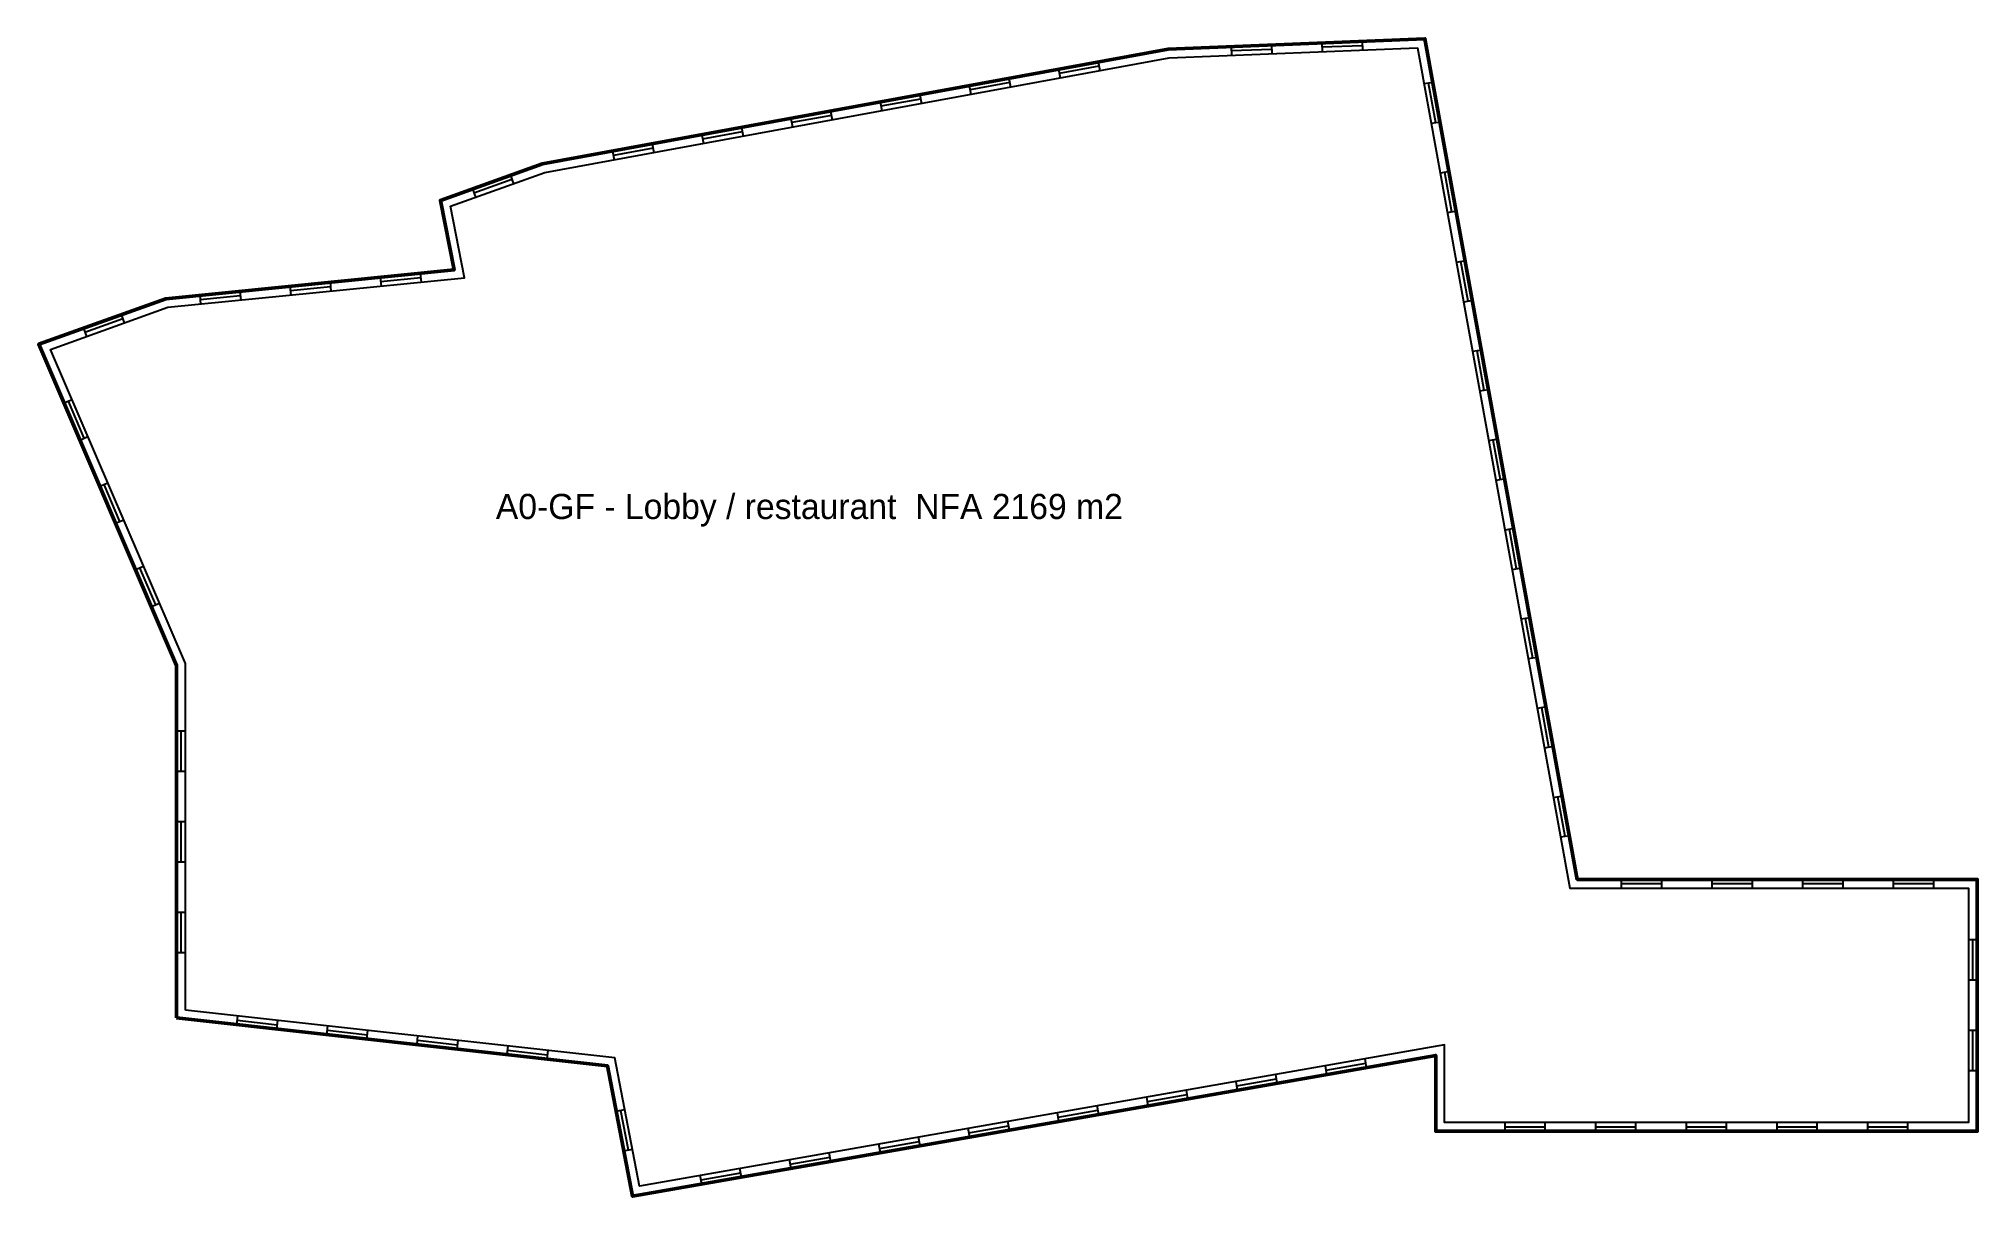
# Model space of a CAD drawing. Header units: metres. Extents: x -35.5 to 41.5, y -14.1 to 31.9.
import ezdxf
from ezdxf.enums import TextEntityAlignment as Align

# ---------------------------------------------------------------- set-up
doc = ezdxf.new("R2010")
doc.units = ezdxf.units.M
for name, color, linetype in [('TEXT', 250, 'Continuous'), ('WALL', 7, 'Continuous'), ('WINDOW', 5, 'Continuous')]:
    doc.layers.add(name, color=color, linetype=linetype)

msp = doc.modelspace()

# ---------------------------------------------------------------- linework, layer by layer
at = {"layer": 'WALL', "lineweight": 50}
msp.add_lwpolyline([(-30, -7), (-12.89, -8.9), (-11.89, -14.08), (20, -8.49), (20, -11.5), (41.5, -11.5), (41.5, -1.5), (25.62, -1.5), (19.57, 31.88), (9.38, 31.47), (-15.47, 26.91), (-19.52, 25.46), (-18.98, 22.7), (-30.42, 21.56), (-35.47, 19.75), (-30, 7)], close=True, dxfattribs=at)
at = {"layer": 'WALL'}
msp.add_lwpolyline([(-29.65, -6.687), (-29.65, 7.072), (-35.002, 19.546), (-30.342, 21.216), (-18.563, 22.39), (-19.119, 25.232), (-15.379, 26.571), (9.419, 31.121), (19.28, 31.518), (25.328, -1.85), (41.15, -1.85), (41.15, -11.15), (20.35, -11.15), (20.35, -8.073), (-11.612, -13.676), (-12.595, -8.581), (-29.65, -6.687)], close=True, dxfattribs=at)
at = {"layer": 'WINDOW'}
for p, q in [((11.877, 31.57), (11.891, 31.221)), ((13.476, 31.635), (13.49, 31.285)), ((15.474, 31.715), (15.488, 31.365)), ((17.08, 31.605), (15.481, 31.54)), ((17.073, 31.78), (17.087, 31.43)), ((6.594, 30.959), (6.657, 30.615)), ((13.483, 31.46), (11.884, 31.396)), ((1.479, 30.02), (1.543, 29.676)), ((3.085, 30.137), (1.511, 29.848)), ((3.053, 30.309), (3.116, 29.965)), ((5.02, 30.67), (5.084, 30.326)), ((6.626, 30.787), (5.052, 30.498)), ((19.884, 30.146), (19.54, 30.084)), ((19.997, 28.541), (19.712, 30.115)), ((-2.061, 29.37), (-1.998, 29.026)), ((-0.456, 29.487), (-2.03, 29.198)), ((-0.488, 29.659), (-0.425, 29.315)), ((-5.602, 28.721), (-5.539, 28.376)), ((-3.997, 28.837), (-5.571, 28.549)), ((-4.029, 29.01), (-3.965, 28.665)), ((20.17, 28.572), (19.825, 28.51)), ((-11.11, 27.71), (-11.047, 27.366)), ((-9.143, 28.071), (-9.08, 27.727)), ((-7.538, 28.188), (-9.112, 27.899)), ((-7.569, 28.36), (-7.506, 28.016)), ((-12.684, 27.421), (-12.621, 27.077)), ((-11.079, 27.538), (-12.652, 27.249)), ((-16.683, 26.29), (-18.189, 25.751)), ((-16.742, 26.455), (-16.624, 26.125)), ((20.526, 26.604), (20.182, 26.542)), ((20.639, 24.998), (20.354, 26.573)), ((-18.248, 25.915), (-18.13, 25.586)), ((20.812, 25.03), (20.467, 24.967)), ((-21.914, 22.408), (-21.879, 22.059)), ((-20.304, 22.392), (-21.896, 22.234)), ((-20.322, 22.566), (-20.287, 22.218)), ((21.168, 23.062), (20.824, 22.999)), ((21.281, 21.456), (20.996, 23.031)), ((-29.078, 21.694), (-29.044, 21.345)), ((-27.469, 21.678), (-29.061, 21.52)), ((-27.486, 21.852), (-27.451, 21.504)), ((-25.496, 22.051), (-25.461, 21.702)), ((-23.887, 22.035), (-25.479, 21.877)), ((-23.904, 22.209), (-23.869, 21.861)), ((-32.192, 20.925), (-32.074, 20.595)), ((21.454, 21.487), (21.109, 21.425)), ((-33.698, 20.385), (-33.58, 20.056)), ((-32.133, 20.76), (-33.639, 20.22)), ((21.81, 19.519), (21.466, 19.457)), ((21.923, 17.914), (21.638, 19.488)), ((22.096, 17.945), (21.751, 17.883)), ((-34.47, 17.419), (-34.148, 17.557)), ((-34.309, 17.488), (-33.678, 16.017)), ((-33.839, 15.948), (-33.517, 16.086)), ((22.452, 15.977), (22.108, 15.915)), ((22.565, 14.372), (22.28, 15.946)), ((-33.05, 14.11), (-32.729, 14.248)), ((-32.89, 14.179), (-32.259, 12.709)), ((22.738, 14.403), (22.393, 14.34)), ((-32.42, 12.64), (-32.098, 12.778)), ((23.094, 12.435), (22.75, 12.372)), ((23.208, 10.829), (22.922, 12.404)), ((-31.631, 10.802), (-31.309, 10.94)), ((-31.47, 10.871), (-30.839, 9.4)), ((23.38, 10.861), (23.035, 10.798)), ((-31, 9.331), (-30.679, 9.469)), ((23.736, 8.893), (23.392, 8.83)), ((23.85, 7.287), (23.564, 8.861)), ((24.022, 7.318), (23.677, 7.256)), ((24.378, 5.35), (24.034, 5.288)), ((24.492, 3.745), (24.206, 5.319)), ((-30, 4.4), (-29.65, 4.4)), ((-29.825, 4.4), (-29.825, 2.8)), ((24.664, 3.776), (24.319, 3.714)), ((-30, 2.8), (-29.65, 2.8)), ((25.02, 1.808), (24.676, 1.746)), ((25.134, 0.202), (24.848, 1.777)), ((-30, 0.8), (-29.65, 0.8)), ((-29.825, 0.8), (-29.825, -0.8)), ((25.306, 0.234), (24.961, 0.171)), ((-30, -0.8), (-29.65, -0.8)), ((27.36, -1.5), (27.36, -1.85)), ((28.96, -1.5), (28.96, -1.85)), ((30.96, -1.5), (30.96, -1.85)), ((32.56, -1.5), (32.56, -1.85)), ((34.56, -1.5), (34.56, -1.85)), ((36.16, -1.5), (36.16, -1.85)), ((38.16, -1.5), (38.16, -1.85)), ((39.76, -1.5), (39.76, -1.85)), ((28.96, -1.675), (27.36, -1.675)), ((32.56, -1.675), (30.96, -1.675)), ((36.16, -1.675), (34.56, -1.675)), ((39.76, -1.675), (38.16, -1.675)), ((-30, -2.8), (-29.65, -2.8)), ((-29.825, -2.8), (-29.825, -4.4)), ((-30, -4.4), (-29.65, -4.4)), ((41.5, -3.9), (41.15, -3.9)), ((41.325, -5.5), (41.325, -3.9)), ((41.5, -5.5), (41.15, -5.5)), ((-27.607, -7.266), (-27.568, -6.918)), ((-27.588, -7.092), (-25.998, -7.268)), ((-26.017, -7.442), (-25.978, -7.094)), ((-24.029, -7.663), (-23.99, -7.315)), ((-24.01, -7.489), (-22.42, -7.666)), ((-22.439, -7.84), (-22.4, -7.492)), ((41.5, -7.5), (41.15, -7.5)), ((41.325, -9.1), (41.325, -7.5)), ((-20.451, -8.06), (-20.412, -7.713)), ((-20.432, -7.886), (-18.842, -8.063)), ((-18.861, -8.237), (-18.822, -7.889)), ((-16.873, -8.458), (-16.834, -8.11)), ((-16.854, -8.284), (-15.264, -8.46)), ((-15.283, -8.634), (-15.244, -8.286)), ((15.678, -9.248), (15.617, -8.903)), ((15.648, -9.075), (17.224, -8.799)), ((17.254, -8.971), (17.193, -8.627)), ((41.5, -9.1), (41.15, -9.1)), ((10.162, -10.215), (10.101, -9.87)), ((12.132, -9.869), (12.071, -9.524)), ((12.102, -9.697), (13.678, -9.421)), ((13.708, -9.593), (13.647, -9.248)), ((-12.542, -10.705), (-12.198, -10.638)), ((-12.37, -10.671), (-12.067, -12.242)), ((5.04, -11.112), (4.98, -10.768)), ((5.01, -10.94), (6.586, -10.664)), ((6.616, -10.836), (6.556, -10.491)), ((8.586, -10.491), (8.525, -10.146)), ((8.556, -10.318), (10.132, -10.042)), ((1.494, -11.734), (1.434, -11.389)), ((1.464, -11.562), (3.04, -11.285)), ((3.07, -11.458), (3.01, -11.113)), ((22.75, -11.5), (22.75, -11.15)), ((22.75, -11.325), (24.35, -11.325)), ((24.35, -11.5), (24.35, -11.15)), ((26.35, -11.5), (26.35, -11.15)), ((26.35, -11.325), (27.95, -11.325)), ((27.95, -11.5), (27.95, -11.15)), ((29.95, -11.5), (29.95, -11.15)), ((29.95, -11.325), (31.55, -11.325)), ((31.55, -11.5), (31.55, -11.15)), ((33.55, -11.5), (33.55, -11.15)), ((33.55, -11.325), (35.15, -11.325)), ((35.15, -11.5), (35.15, -11.15)), ((37.15, -11.5), (37.15, -11.15)), ((37.15, -11.325), (38.75, -11.325)), ((38.75, -11.5), (38.75, -11.15)), ((-12.238, -12.275), (-11.895, -12.209)), ((-2.052, -12.355), (-2.112, -12.011)), ((-2.082, -12.183), (-0.506, -11.907)), ((-0.476, -12.079), (-0.536, -11.734)), ((-7.568, -13.322), (-7.628, -12.978)), ((-5.598, -12.977), (-5.658, -12.632)), ((-5.628, -12.805), (-4.052, -12.528)), ((-4.022, -12.701), (-4.082, -12.356)), ((-9.144, -13.599), (-9.204, -13.254)), ((-9.174, -13.426), (-7.598, -13.15))]:
    msp.add_line(p, q, dxfattribs=at)

# ---------------------------------------------------------------- texts
at = {"layer": 'TEXT'}
msp.add_text('A0-GF - Lobby / restaurant  NFA 2169 m2', height=1, dxfattribs=at).set_placement((-4.873, 13.309), align=Align.MIDDLE_CENTER)

doc.saveas('drawing.dxf')
